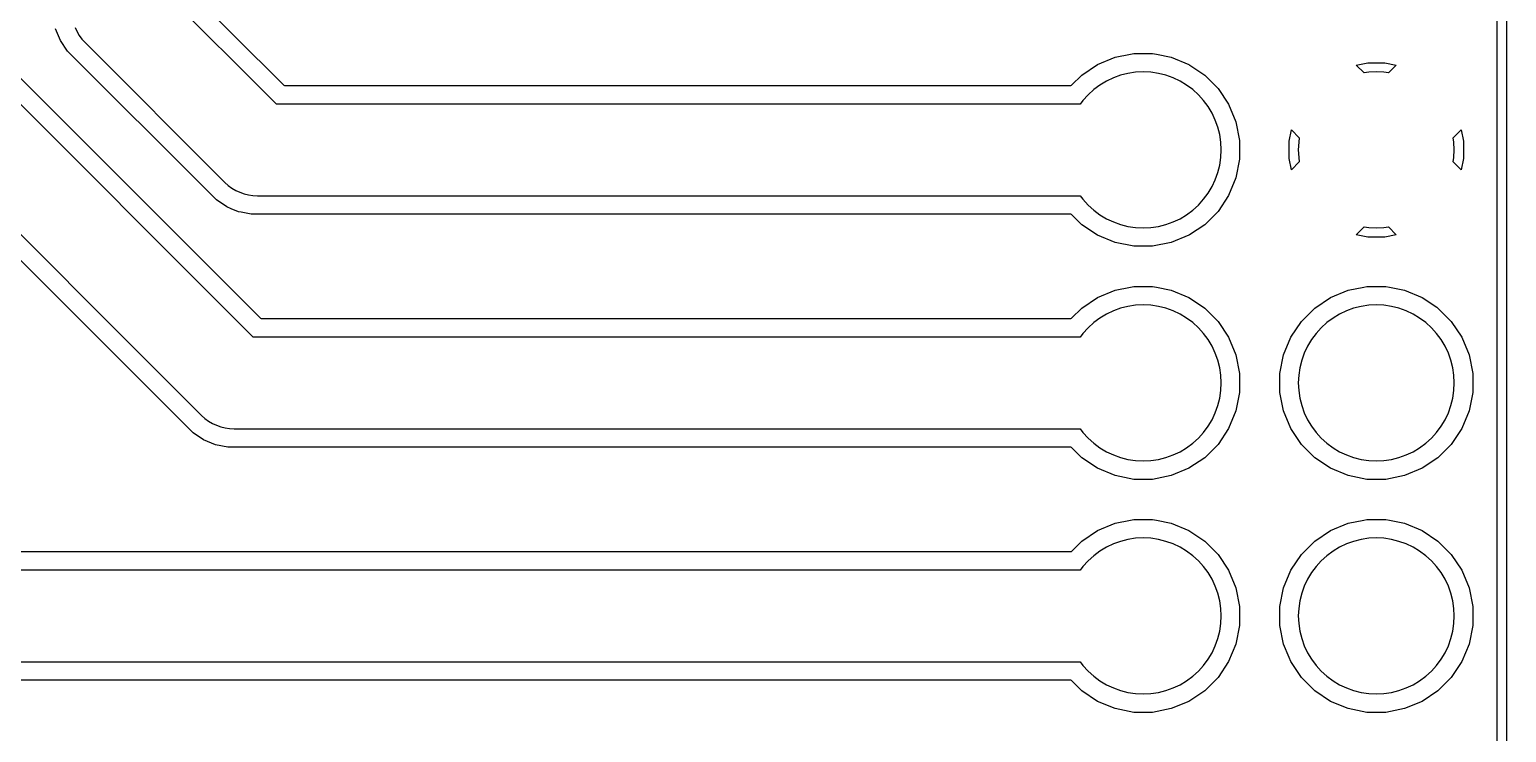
# Model space of a CAD drawing. Header units: metres. Extents: x 44.9 to 117.2, y -105.5 to -49.4.
# Drawn here: x 101.15 to 117.24, y -95.25 to -87.59 of the extents above; entities that cross this region are included whole.
import ezdxf

# ---------------------------------------------------------------- set-up
doc = ezdxf.new("R2010")
doc.units = ezdxf.units.M

msp = doc.modelspace()

# ---------------------------------------------------------------- linework, layer by layer
for points in [[(44.858, -105.51), (44.858, -49.43), (117.242, -49.43), (117.242, -105.51), (44.858, -105.51)], [(44.97, -105.41), (117.13, -105.41), (117.139, -105.407), (117.142, -105.398), (117.142, -49.542)], [(102.812, -87.089), (103.919, -88.196), (103.927, -88.199), (112.494, -88.199), (112.502, -88.196), (112.614, -88.084), (112.614, -88.084), (112.614, -88.084), (112.614, -88.084), (112.614, -88.084), (112.614, -88.084), (112.786, -87.969), (112.786, -87.969), (112.786, -87.969), (112.786, -87.969), (112.786, -87.969), (112.786, -87.969), (112.978, -87.89), (112.978, -87.89), (112.978, -87.89), (112.978, -87.89), (112.978, -87.89), (112.978, -87.89), (112.978, -87.89), (112.978, -87.89), (113.147, -87.856), (113.181, -87.849), (113.181, -87.849), (113.181, -87.849), (113.181, -87.849), (113.181, -87.849), (113.181, -87.849), (113.387, -87.849), (113.387, -87.849), (113.387, -87.849), (113.387, -87.849), (113.387, -87.849), (113.387, -87.849), (113.428, -87.857), (113.59, -87.89), (113.59, -87.89), (113.59, -87.89), (113.59, -87.89), (113.59, -87.89), (113.59, -87.89), (113.59, -87.89), (113.59, -87.89), (113.782, -87.969), (113.782, -87.969), (113.782, -87.969), (113.782, -87.969), (113.782, -87.969), (113.782, -87.969), (113.79, -87.975), (113.793, -87.977), (113.954, -88.084), (113.954, -88.084), (113.954, -88.084), (113.954, -88.084), (113.954, -88.084), (113.954, -88.084), (114.1, -88.23), (114.1, -88.23), (114.1, -88.23), (114.1, -88.23), (114.1, -88.23), (114.1, -88.23), (114.215, -88.402), (114.215, -88.402), (114.215, -88.402), (114.215, -88.402), (114.215, -88.402), (114.215, -88.402), (114.294, -88.594), (114.294, -88.594), (114.294, -88.594), (114.294, -88.594), (114.294, -88.594), (114.294, -88.594), (114.335, -88.797), (114.335, -88.797), (114.335, -88.797), (114.335, -88.797), (114.335, -88.797), (114.335, -88.797), (114.335, -89.003), (114.335, -89.003), (114.335, -89.003), (114.335, -89.003), (114.335, -89.003), (114.335, -89.003), (114.294, -89.206), (114.294, -89.206), (114.294, -89.206), (114.294, -89.206), (114.294, -89.206), (114.294, -89.206), (114.215, -89.398), (114.215, -89.398), (114.215, -89.398), (114.215, -89.398), (114.215, -89.398), (114.215, -89.398), (114.1, -89.57), (114.1, -89.57), (114.1, -89.57), (114.1, -89.57), (114.1, -89.57), (114.1, -89.57), (113.954, -89.716), (113.954, -89.716), (113.954, -89.716), (113.954, -89.716), (113.954, -89.716), (113.954, -89.716), (113.79, -89.825), (113.782, -89.831), (113.782, -89.831), (113.782, -89.831), (113.782, -89.831), (113.782, -89.831), (113.782, -89.831), (113.59, -89.91), (113.59, -89.91), (113.59, -89.91), (113.59, -89.91), (113.59, -89.91), (113.59, -89.91), (113.387, -89.951), (113.387, -89.951), (113.387, -89.951), (113.387, -89.951), (113.387, -89.951), (113.387, -89.951), (113.181, -89.951), (113.181, -89.951), (113.181, -89.951), (113.181, -89.951), (113.181, -89.951), (113.181, -89.951), (112.978, -89.91), (112.978, -89.91), (112.978, -89.91), (112.978, -89.91), (112.978, -89.91), (112.978, -89.91), (112.786, -89.831), (112.786, -89.831), (112.786, -89.831), (112.786, -89.831), (112.786, -89.831), (112.786, -89.831), (112.614, -89.716), (112.614, -89.716), (112.614, -89.716), (112.614, -89.716), (112.614, -89.716), (112.614, -89.716), (112.502, -89.604), (112.494, -89.601), (103.563, -89.601), (103.563, -89.601), (103.563, -89.601), (103.563, -89.601), (103.563, -89.601), (103.563, -89.601), (103.455, -89.579), (103.428, -89.574), (103.428, -89.574), (103.428, -89.574), (103.428, -89.574), (103.428, -89.574), (103.428, -89.574), (103.348, -89.541), (103.3, -89.521), (103.3, -89.521), (103.3, -89.521), (103.3, -89.521), (103.3, -89.521), (103.3, -89.521), (103.185, -89.444), (103.185, -89.444), (103.185, -89.444), (103.185, -89.444), (103.185, -89.444), (103.185, -89.444), (103.088, -89.347), (101.564, -87.823), (101.564, -87.823), (101.564, -87.823), (101.564, -87.823), (101.564, -87.823), (101.564, -87.823), (101.564, -87.823), (101.564, -87.823), (101.487, -87.708), (101.487, -87.708), (101.487, -87.708), (101.487, -87.708), (101.487, -87.708), (101.487, -87.708), (101.434, -87.58)], [(101.646, -87.567), (101.667, -87.612), (101.692, -87.654), (101.721, -87.693), (101.754, -87.73), (103.278, -89.254), (103.315, -89.287), (103.354, -89.316), (103.396, -89.341), (103.441, -89.362), (103.487, -89.379), (103.487, -89.379), (103.534, -89.391), (103.583, -89.398), (103.632, -89.4), (112.598, -89.4), (112.598, -89.4), (112.598, -89.4), (112.598, -89.4), (112.598, -89.4), (112.598, -89.4), (112.598, -89.4), (112.598, -89.4), (112.598, -89.4), (112.598, -89.4), (112.598, -89.4), (112.598, -89.4), (112.598, -89.4), (112.598, -89.4), (112.598, -89.4), (112.598, -89.4), (112.598, -89.4), (112.598, -89.4), (112.598, -89.4), (112.598, -89.4), (112.598, -89.4), (112.598, -89.4), (112.627, -89.439), (112.683, -89.501), (112.745, -89.557), (112.812, -89.607), (112.883, -89.65), (112.959, -89.685), (113.037, -89.713), (113.037, -89.713), (113.118, -89.734), (113.201, -89.746), (113.284, -89.75), (113.367, -89.746), (113.45, -89.734), (113.531, -89.713), (113.609, -89.685), (113.685, -89.65), (113.756, -89.607), (113.823, -89.557), (113.885, -89.501), (113.941, -89.439), (113.991, -89.372), (114.034, -89.301), (114.069, -89.225), (114.097, -89.147), (114.097, -89.147), (114.118, -89.066), (114.13, -88.983), (114.134, -88.9), (114.13, -88.817), (114.118, -88.734), (114.097, -88.653), (114.069, -88.575), (114.034, -88.499), (113.991, -88.428), (113.941, -88.361), (113.885, -88.299), (113.823, -88.243), (113.756, -88.193), (113.685, -88.15), (113.609, -88.115), (113.531, -88.087), (113.531, -88.087), (113.45, -88.066), (113.367, -88.054), (113.284, -88.05), (113.201, -88.054), (113.118, -88.066), (113.037, -88.087), (112.959, -88.115), (112.883, -88.15), (112.812, -88.193), (112.745, -88.243), (112.683, -88.299), (112.627, -88.361), (112.598, -88.4), (112.598, -88.4), (112.598, -88.4), (112.598, -88.4), (112.598, -88.4), (112.598, -88.4), (112.598, -88.4), (112.598, -88.4), (112.598, -88.4), (112.598, -88.4), (112.598, -88.4), (112.598, -88.4), (112.598, -88.4), (112.598, -88.4), (112.598, -88.4), (112.598, -88.4), (112.598, -88.4), (112.598, -88.4), (112.598, -88.4), (112.598, -88.4), (112.598, -88.4), (112.598, -88.4), (103.839, -88.4), (103.839, -88.4), (103.839, -88.4), (103.839, -88.4), (103.839, -88.4), (103.839, -88.4), (103.839, -88.4), (103.839, -88.4), (103.839, -88.4), (103.839, -88.4), (103.839, -88.4), (103.839, -88.4), (103.839, -88.4), (103.839, -88.4), (103.839, -88.4), (103.839, -88.4), (103.839, -88.4), (103.839, -88.4), (102.608, -87.169)], [(100.777, -87.848), (103.665, -90.736), (103.673, -90.739), (112.494, -90.739), (112.502, -90.736), (112.614, -90.624), (112.614, -90.624), (112.614, -90.624), (112.614, -90.624), (112.614, -90.624), (112.614, -90.624), (112.786, -90.509), (112.786, -90.509), (112.786, -90.509), (112.786, -90.509), (112.786, -90.509), (112.786, -90.509), (112.978, -90.43), (112.978, -90.43), (112.978, -90.43), (112.978, -90.43), (112.978, -90.43), (112.978, -90.43), (112.978, -90.43), (112.978, -90.43), (113.147, -90.396), (113.181, -90.389), (113.181, -90.389), (113.181, -90.389), (113.181, -90.389), (113.181, -90.389), (113.181, -90.389), (113.387, -90.389), (113.387, -90.389), (113.387, -90.389), (113.387, -90.389), (113.387, -90.389), (113.387, -90.389), (113.428, -90.397), (113.59, -90.43), (113.59, -90.43), (113.59, -90.43), (113.59, -90.43), (113.59, -90.43), (113.59, -90.43), (113.59, -90.43), (113.59, -90.43), (113.782, -90.509), (113.782, -90.509), (113.782, -90.509), (113.782, -90.509), (113.782, -90.509), (113.782, -90.509), (113.942, -90.616), (113.954, -90.624), (113.954, -90.624), (113.954, -90.624), (113.954, -90.624), (113.954, -90.624), (113.954, -90.624), (114.1, -90.77), (114.1, -90.77), (114.1, -90.77), (114.1, -90.77), (114.1, -90.77), (114.1, -90.77), (114.215, -90.942), (114.215, -90.942), (114.215, -90.942), (114.215, -90.942), (114.215, -90.942), (114.215, -90.942), (114.294, -91.134), (114.294, -91.134), (114.294, -91.134), (114.294, -91.134), (114.294, -91.134), (114.294, -91.134), (114.335, -91.337), (114.335, -91.337), (114.335, -91.337), (114.335, -91.337), (114.335, -91.337), (114.335, -91.337), (114.335, -91.543), (114.335, -91.543), (114.335, -91.543), (114.335, -91.543), (114.335, -91.543), (114.335, -91.543), (114.294, -91.746), (114.294, -91.746), (114.294, -91.746), (114.294, -91.746), (114.294, -91.746), (114.294, -91.746), (114.215, -91.938), (114.215, -91.938), (114.215, -91.938), (114.215, -91.938), (114.215, -91.938), (114.215, -91.938), (114.1, -92.11), (114.1, -92.11), (114.1, -92.11), (114.1, -92.11), (114.1, -92.11), (114.1, -92.11), (113.954, -92.256), (113.954, -92.256), (113.954, -92.256), (113.954, -92.256), (113.954, -92.256), (113.954, -92.256), (113.782, -92.371), (113.782, -92.371), (113.782, -92.371), (113.782, -92.371), (113.782, -92.371), (113.782, -92.371), (113.59, -92.45), (113.59, -92.45), (113.59, -92.45), (113.59, -92.45), (113.59, -92.45), (113.59, -92.45), (113.387, -92.491), (113.387, -92.491), (113.387, -92.491), (113.387, -92.491), (113.387, -92.491), (113.387, -92.491), (113.181, -92.491), (113.181, -92.491), (113.181, -92.491), (113.181, -92.491), (113.181, -92.491), (113.181, -92.491), (112.978, -92.45), (112.978, -92.45), (112.978, -92.45), (112.978, -92.45), (112.978, -92.45), (112.978, -92.45), (112.786, -92.371), (112.786, -92.371), (112.786, -92.371), (112.786, -92.371), (112.786, -92.371), (112.786, -92.371), (112.614, -92.256), (112.614, -92.256), (112.614, -92.256), (112.614, -92.256), (112.614, -92.256), (112.614, -92.256), (112.502, -92.144), (112.494, -92.141), (103.309, -92.141), (103.309, -92.141), (103.309, -92.141), (103.309, -92.141), (103.309, -92.141), (103.309, -92.141), (103.174, -92.114), (103.174, -92.114), (103.174, -92.114), (103.174, -92.114), (103.174, -92.114), (103.174, -92.114), (103.046, -92.061), (103.046, -92.061), (103.046, -92.061), (103.046, -92.061), (103.046, -92.061), (103.046, -92.061), (102.931, -91.984), (102.931, -91.984), (102.931, -91.984), (102.931, -91.984), (102.931, -91.984), (102.931, -91.984), (100.043, -89.096)], [(115.741, -88.054), (115.692, -88.061), (115.692, -88.061), (115.692, -88.061), (115.692, -88.061), (115.692, -88.061), (115.692, -88.061), (115.692, -88.061), (115.692, -88.061), (115.692, -88.061), (115.692, -88.061), (115.692, -88.061), (115.692, -88.061), (115.692, -88.061), (115.692, -88.061), (115.692, -88.061), (115.692, -88.061), (115.692, -88.061), (115.692, -88.061), (115.692, -88.061), (115.692, -88.061), (115.606, -87.975), (115.606, -87.975), (115.606, -87.975), (115.606, -87.975), (115.606, -87.975), (115.606, -87.975), (115.606, -87.975), (115.606, -87.975), (115.606, -87.975), (115.606, -87.975), (115.606, -87.975), (115.606, -87.975), (115.606, -87.975), (115.606, -87.975), (115.606, -87.975), (115.606, -87.975), (115.606, -87.975), (115.606, -87.975), (115.606, -87.975), (115.606, -87.975), (115.606, -87.975), (115.606, -87.975), (115.606, -87.975), (115.606, -87.975), (115.606, -87.975), (115.606, -87.975), (115.606, -87.975), (115.606, -87.975), (115.606, -87.975), (115.606, -87.975), (115.606, -87.975), (115.606, -87.975), (115.606, -87.975), (115.606, -87.975), (115.606, -87.975), (115.606, -87.975), (115.606, -87.975), (115.606, -87.975), (115.606, -87.975), (115.606, -87.975), (115.606, -87.975), (115.606, -87.975), (115.606, -87.975), (115.606, -87.975), (115.606, -87.975), (115.606, -87.975), (115.73, -87.95), (115.73, -87.95), (115.73, -87.95), (115.73, -87.95), (115.73, -87.95), (115.73, -87.95), (115.918, -87.95), (115.918, -87.95), (115.918, -87.95), (115.918, -87.95), (115.918, -87.95), (115.918, -87.95), (116.042, -87.975), (116.042, -87.975), (116.042, -87.975), (116.042, -87.975), (116.042, -87.975), (116.042, -87.975), (116.042, -87.975), (116.042, -87.975), (116.042, -87.975), (116.042, -87.975), (116.042, -87.975), (116.042, -87.975), (116.042, -87.975), (116.042, -87.975), (116.042, -87.975), (116.042, -87.975), (116.042, -87.975), (116.042, -87.975), (116.042, -87.975), (116.042, -87.975), (116.042, -87.975), (116.042, -87.975), (116.042, -87.975), (116.042, -87.975), (116.042, -87.975), (116.042, -87.975), (116.042, -87.975), (116.042, -87.975), (116.042, -87.975), (116.042, -87.975), (116.042, -87.975), (116.042, -87.975), (116.042, -87.975), (116.042, -87.975), (116.042, -87.975), (116.042, -87.975), (116.042, -87.975), (116.042, -87.975), (116.042, -87.975), (116.042, -87.975), (116.042, -87.975), (116.042, -87.975), (116.042, -87.975), (116.042, -87.975), (116.042, -87.975), (116.042, -87.975), (115.956, -88.061), (115.956, -88.061), (115.956, -88.061), (115.956, -88.061), (115.956, -88.061), (115.956, -88.061), (115.956, -88.061), (115.956, -88.061), (115.956, -88.061), (115.956, -88.061), (115.956, -88.061), (115.956, -88.061), (115.956, -88.061), (115.956, -88.061), (115.956, -88.061), (115.956, -88.061), (115.956, -88.061), (115.956, -88.061), (115.956, -88.061), (115.956, -88.061), (115.907, -88.054), (115.824, -88.05), (115.741, -88.054)], [(100.123, -88.892), (103.024, -91.794), (103.061, -91.827), (103.1, -91.856), (103.142, -91.881), (103.187, -91.902), (103.233, -91.919), (103.233, -91.919), (103.28, -91.931), (103.329, -91.938), (103.378, -91.94), (112.598, -91.94), (112.598, -91.94), (112.598, -91.94), (112.598, -91.94), (112.598, -91.94), (112.598, -91.94), (112.598, -91.94), (112.598, -91.94), (112.598, -91.94), (112.598, -91.94), (112.598, -91.94), (112.598, -91.94), (112.598, -91.94), (112.598, -91.94), (112.598, -91.94), (112.598, -91.94), (112.598, -91.94), (112.598, -91.94), (112.598, -91.94), (112.598, -91.94), (112.598, -91.94), (112.598, -91.94), (112.627, -91.979), (112.683, -92.041), (112.745, -92.097), (112.812, -92.147), (112.883, -92.19), (112.959, -92.225), (113.037, -92.253), (113.037, -92.253), (113.118, -92.274), (113.201, -92.286), (113.284, -92.29), (113.367, -92.286), (113.45, -92.274), (113.531, -92.253), (113.609, -92.225), (113.685, -92.19), (113.756, -92.147), (113.823, -92.097), (113.885, -92.041), (113.941, -91.979), (113.991, -91.912), (114.034, -91.841), (114.069, -91.765), (114.097, -91.687), (114.097, -91.687), (114.118, -91.606), (114.13, -91.523), (114.134, -91.44), (114.13, -91.357), (114.118, -91.274), (114.097, -91.193), (114.069, -91.115), (114.034, -91.039), (113.991, -90.968), (113.941, -90.901), (113.885, -90.839), (113.823, -90.783), (113.756, -90.733), (113.685, -90.69), (113.609, -90.655), (113.531, -90.627), (113.531, -90.627), (113.45, -90.606), (113.367, -90.594), (113.284, -90.59), (113.201, -90.594), (113.118, -90.606), (113.037, -90.627), (112.959, -90.655), (112.883, -90.69), (112.812, -90.733), (112.745, -90.783), (112.683, -90.839), (112.627, -90.901), (112.598, -90.94), (112.598, -90.94), (112.598, -90.94), (112.598, -90.94), (112.598, -90.94), (112.598, -90.94), (112.598, -90.94), (112.598, -90.94), (112.598, -90.94), (112.598, -90.94), (112.598, -90.94), (112.598, -90.94), (112.598, -90.94), (112.598, -90.94), (112.598, -90.94), (112.598, -90.94), (112.598, -90.94), (112.598, -90.94), (112.598, -90.94), (112.598, -90.94), (112.598, -90.94), (112.598, -90.94), (103.585, -90.94), (103.585, -90.94), (103.585, -90.94), (103.585, -90.94), (103.585, -90.94), (103.585, -90.94), (103.585, -90.94), (103.585, -90.94), (103.585, -90.94), (103.585, -90.94), (103.585, -90.94), (103.585, -90.94), (103.585, -90.94), (103.585, -90.94), (103.585, -90.94), (103.585, -90.94), (103.585, -90.94), (103.585, -90.94), (100.684, -88.038)], [(114.874, -88.806), (114.899, -88.682), (114.899, -88.682), (114.899, -88.682), (114.899, -88.682), (114.899, -88.682), (114.899, -88.682), (114.899, -88.682), (114.899, -88.682), (114.899, -88.682), (114.899, -88.682), (114.899, -88.682), (114.899, -88.682), (114.899, -88.682), (114.899, -88.682), (114.899, -88.682), (114.899, -88.682), (114.899, -88.682), (114.899, -88.682), (114.899, -88.682), (114.899, -88.682), (114.899, -88.682), (114.899, -88.682), (114.899, -88.682), (114.899, -88.682), (114.899, -88.682), (114.899, -88.682), (114.899, -88.682), (114.899, -88.682), (114.899, -88.682), (114.899, -88.682), (114.899, -88.682), (114.899, -88.682), (114.899, -88.682), (114.899, -88.682), (114.899, -88.682), (114.899, -88.682), (114.899, -88.682), (114.899, -88.682), (114.899, -88.682), (114.899, -88.682), (114.899, -88.682), (114.899, -88.682), (114.899, -88.682), (114.899, -88.682), (114.899, -88.682), (114.899, -88.682), (114.985, -88.768), (114.985, -88.768), (114.985, -88.768), (114.985, -88.768), (114.985, -88.768), (114.985, -88.768), (114.985, -88.768), (114.985, -88.768), (114.985, -88.768), (114.985, -88.768), (114.985, -88.768), (114.985, -88.768), (114.985, -88.768), (114.985, -88.768), (114.985, -88.768), (114.985, -88.768), (114.985, -88.768), (114.985, -88.768), (114.985, -88.768), (114.985, -88.768), (114.978, -88.817), (114.974, -88.9), (114.978, -88.983), (114.985, -89.032), (114.985, -89.032), (114.985, -89.032), (114.985, -89.032), (114.985, -89.032), (114.985, -89.032), (114.985, -89.032), (114.985, -89.032), (114.985, -89.032), (114.985, -89.032), (114.985, -89.032), (114.985, -89.032), (114.985, -89.032), (114.985, -89.032), (114.985, -89.032), (114.985, -89.032), (114.985, -89.032), (114.985, -89.032), (114.985, -89.032), (114.985, -89.032), (114.899, -89.118), (114.899, -89.118), (114.899, -89.118), (114.899, -89.118), (114.899, -89.118), (114.899, -89.118), (114.899, -89.118), (114.899, -89.118), (114.899, -89.118), (114.899, -89.118), (114.899, -89.118), (114.899, -89.118), (114.899, -89.118), (114.899, -89.118), (114.899, -89.118), (114.899, -89.118), (114.899, -89.118), (114.899, -89.118), (114.899, -89.118), (114.899, -89.118), (114.899, -89.118), (114.899, -89.118), (114.899, -89.118), (114.899, -89.118), (114.899, -89.118), (114.899, -89.118), (114.899, -89.118), (114.899, -89.118), (114.899, -89.118), (114.899, -89.118), (114.899, -89.118), (114.899, -89.118), (114.899, -89.118), (114.899, -89.118), (114.899, -89.118), (114.899, -89.118), (114.899, -89.118), (114.899, -89.118), (114.899, -89.118), (114.899, -89.118), (114.899, -89.118), (114.899, -89.118), (114.899, -89.118), (114.899, -89.118), (114.899, -89.118), (114.899, -89.118), (114.874, -88.994), (114.874, -88.994), (114.874, -88.994), (114.874, -88.994), (114.874, -88.994), (114.874, -88.994), (114.874, -88.806), (114.874, -88.806), (114.874, -88.806), (114.874, -88.806), (114.874, -88.806), (114.874, -88.806)], [(116.663, -89.032), (116.67, -88.983), (116.674, -88.9), (116.67, -88.817), (116.663, -88.768), (116.663, -88.768), (116.663, -88.768), (116.663, -88.768), (116.663, -88.768), (116.663, -88.768), (116.663, -88.768), (116.663, -88.768), (116.663, -88.768), (116.663, -88.768), (116.663, -88.768), (116.663, -88.768), (116.663, -88.768), (116.663, -88.768), (116.663, -88.768), (116.663, -88.768), (116.663, -88.768), (116.663, -88.768), (116.663, -88.768), (116.663, -88.768), (116.749, -88.682), (116.749, -88.682), (116.749, -88.682), (116.749, -88.682), (116.749, -88.682), (116.749, -88.682), (116.749, -88.682), (116.749, -88.682), (116.749, -88.682), (116.749, -88.682), (116.749, -88.682), (116.749, -88.682), (116.749, -88.682), (116.749, -88.682), (116.749, -88.682), (116.749, -88.682), (116.749, -88.682), (116.749, -88.682), (116.749, -88.682), (116.749, -88.682), (116.749, -88.682), (116.749, -88.682), (116.749, -88.682), (116.749, -88.682), (116.749, -88.682), (116.749, -88.682), (116.749, -88.682), (116.749, -88.682), (116.749, -88.682), (116.749, -88.682), (116.749, -88.682), (116.749, -88.682), (116.749, -88.682), (116.749, -88.682), (116.749, -88.682), (116.749, -88.682), (116.749, -88.682), (116.749, -88.682), (116.749, -88.682), (116.749, -88.682), (116.749, -88.682), (116.749, -88.682), (116.749, -88.682), (116.749, -88.682), (116.749, -88.682), (116.749, -88.682), (116.774, -88.806), (116.774, -88.806), (116.774, -88.806), (116.774, -88.806), (116.774, -88.806), (116.774, -88.806), (116.774, -88.994), (116.774, -88.994), (116.774, -88.994), (116.774, -88.994), (116.774, -88.994), (116.774, -88.994), (116.749, -89.118), (116.749, -89.118), (116.749, -89.118), (116.749, -89.118), (116.749, -89.118), (116.749, -89.118), (116.749, -89.118), (116.749, -89.118), (116.749, -89.118), (116.749, -89.118), (116.749, -89.118), (116.749, -89.118), (116.749, -89.118), (116.749, -89.118), (116.749, -89.118), (116.749, -89.118), (116.749, -89.118), (116.749, -89.118), (116.749, -89.118), (116.749, -89.118), (116.749, -89.118), (116.749, -89.118), (116.749, -89.118), (116.749, -89.118), (116.749, -89.118), (116.749, -89.118), (116.749, -89.118), (116.749, -89.118), (116.749, -89.118), (116.749, -89.118), (116.749, -89.118), (116.749, -89.118), (116.749, -89.118), (116.749, -89.118), (116.749, -89.118), (116.749, -89.118), (116.749, -89.118), (116.749, -89.118), (116.749, -89.118), (116.749, -89.118), (116.749, -89.118), (116.749, -89.118), (116.749, -89.118), (116.749, -89.118), (116.749, -89.118), (116.749, -89.118), (116.663, -89.032), (116.663, -89.032), (116.663, -89.032), (116.663, -89.032), (116.663, -89.032), (116.663, -89.032), (116.663, -89.032), (116.663, -89.032), (116.663, -89.032), (116.663, -89.032), (116.663, -89.032), (116.663, -89.032), (116.663, -89.032), (116.663, -89.032), (116.663, -89.032), (116.663, -89.032), (116.663, -89.032), (116.663, -89.032), (116.663, -89.032), (116.663, -89.032)], [(115.692, -89.739), (115.741, -89.746), (115.824, -89.75), (115.907, -89.746), (115.956, -89.739), (115.956, -89.739), (115.956, -89.739), (115.956, -89.739), (115.956, -89.739), (115.956, -89.739), (115.956, -89.739), (115.956, -89.739), (115.956, -89.739), (115.956, -89.739), (115.956, -89.739), (115.956, -89.739), (115.956, -89.739), (115.956, -89.739), (115.956, -89.739), (115.956, -89.739), (115.956, -89.739), (115.956, -89.739), (115.956, -89.739), (115.956, -89.739), (116.042, -89.825), (116.042, -89.825), (116.042, -89.825), (116.042, -89.825), (116.042, -89.825), (116.042, -89.825), (116.042, -89.825), (116.042, -89.825), (116.042, -89.825), (116.042, -89.825), (116.042, -89.825), (116.042, -89.825), (116.042, -89.825), (116.042, -89.825), (116.042, -89.825), (116.042, -89.825), (116.042, -89.825), (116.042, -89.825), (116.042, -89.825), (116.042, -89.825), (116.042, -89.825), (116.042, -89.825), (116.042, -89.825), (116.042, -89.825), (116.042, -89.825), (116.042, -89.825), (116.042, -89.825), (116.042, -89.825), (116.042, -89.825), (116.042, -89.825), (116.042, -89.825), (116.042, -89.825), (116.042, -89.825), (116.042, -89.825), (116.042, -89.825), (116.042, -89.825), (116.042, -89.825), (116.042, -89.825), (116.042, -89.825), (116.042, -89.825), (116.042, -89.825), (116.042, -89.825), (116.042, -89.825), (116.042, -89.825), (116.042, -89.825), (116.042, -89.825), (115.918, -89.85), (115.918, -89.85), (115.918, -89.85), (115.918, -89.85), (115.918, -89.85), (115.918, -89.85), (115.73, -89.85), (115.73, -89.85), (115.73, -89.85), (115.73, -89.85), (115.73, -89.85), (115.73, -89.85), (115.606, -89.825), (115.606, -89.825), (115.606, -89.825), (115.606, -89.825), (115.606, -89.825), (115.606, -89.825), (115.606, -89.825), (115.606, -89.825), (115.606, -89.825), (115.606, -89.825), (115.606, -89.825), (115.606, -89.825), (115.606, -89.825), (115.606, -89.825), (115.606, -89.825), (115.606, -89.825), (115.606, -89.825), (115.606, -89.825), (115.606, -89.825), (115.606, -89.825), (115.606, -89.825), (115.606, -89.825), (115.606, -89.825), (115.606, -89.825), (115.606, -89.825), (115.606, -89.825), (115.606, -89.825), (115.606, -89.825), (115.606, -89.825), (115.606, -89.825), (115.606, -89.825), (115.606, -89.825), (115.606, -89.825), (115.606, -89.825), (115.606, -89.825), (115.606, -89.825), (115.606, -89.825), (115.606, -89.825), (115.606, -89.825), (115.606, -89.825), (115.606, -89.825), (115.606, -89.825), (115.606, -89.825), (115.606, -89.825), (115.606, -89.825), (115.606, -89.825), (115.692, -89.739), (115.692, -89.739), (115.692, -89.739), (115.692, -89.739), (115.692, -89.739), (115.692, -89.739), (115.692, -89.739), (115.692, -89.739), (115.692, -89.739), (115.692, -89.739), (115.692, -89.739), (115.692, -89.739), (115.692, -89.739), (115.692, -89.739), (115.692, -89.739), (115.692, -89.739), (115.692, -89.739), (115.692, -89.739), (115.692, -89.739), (115.692, -89.739)], [(114.773, -91.337), (114.814, -91.134), (114.814, -91.134), (114.814, -91.134), (114.814, -91.134), (114.814, -91.134), (114.814, -91.134), (114.814, -91.134), (114.814, -91.134), (114.893, -90.942), (114.893, -90.942), (114.893, -90.942), (114.893, -90.942), (114.893, -90.942), (114.893, -90.942), (115.008, -90.77), (115.008, -90.77), (115.008, -90.77), (115.008, -90.77), (115.008, -90.77), (115.008, -90.77), (115.154, -90.624), (115.154, -90.624), (115.154, -90.624), (115.154, -90.624), (115.154, -90.624), (115.154, -90.624), (115.326, -90.509), (115.326, -90.509), (115.326, -90.509), (115.326, -90.509), (115.326, -90.509), (115.326, -90.509), (115.518, -90.43), (115.518, -90.43), (115.518, -90.43), (115.518, -90.43), (115.518, -90.43), (115.518, -90.43), (115.518, -90.43), (115.518, -90.43), (115.687, -90.396), (115.721, -90.389), (115.721, -90.389), (115.721, -90.389), (115.721, -90.389), (115.721, -90.389), (115.721, -90.389), (115.927, -90.389), (115.927, -90.389), (115.927, -90.389), (115.927, -90.389), (115.927, -90.389), (115.927, -90.389), (115.968, -90.397), (116.13, -90.43), (116.13, -90.43), (116.13, -90.43), (116.13, -90.43), (116.13, -90.43), (116.13, -90.43), (116.13, -90.43), (116.13, -90.43), (116.322, -90.509), (116.322, -90.509), (116.322, -90.509), (116.322, -90.509), (116.322, -90.509), (116.322, -90.509), (116.482, -90.616), (116.494, -90.624), (116.494, -90.624), (116.494, -90.624), (116.494, -90.624), (116.494, -90.624), (116.494, -90.624), (116.64, -90.77), (116.64, -90.77), (116.64, -90.77), (116.64, -90.77), (116.64, -90.77), (116.64, -90.77), (116.755, -90.942), (116.755, -90.942), (116.755, -90.942), (116.755, -90.942), (116.755, -90.942), (116.755, -90.942), (116.834, -91.134), (116.834, -91.134), (116.834, -91.134), (116.834, -91.134), (116.834, -91.134), (116.834, -91.134), (116.875, -91.337), (116.875, -91.337), (116.875, -91.337), (116.875, -91.337), (116.875, -91.337), (116.875, -91.337), (116.875, -91.543), (116.875, -91.543), (116.875, -91.543), (116.875, -91.543), (116.875, -91.543), (116.875, -91.543), (116.834, -91.746), (116.834, -91.746), (116.834, -91.746), (116.834, -91.746), (116.834, -91.746), (116.834, -91.746), (116.755, -91.938), (116.755, -91.938), (116.755, -91.938), (116.755, -91.938), (116.755, -91.938), (116.755, -91.938), (116.64, -92.11), (116.64, -92.11), (116.64, -92.11), (116.64, -92.11), (116.64, -92.11), (116.64, -92.11), (116.494, -92.256), (116.494, -92.256), (116.494, -92.256), (116.494, -92.256), (116.494, -92.256), (116.494, -92.256), (116.322, -92.371), (116.322, -92.371), (116.322, -92.371), (116.322, -92.371), (116.322, -92.371), (116.322, -92.371), (116.13, -92.45), (116.13, -92.45), (116.13, -92.45), (116.13, -92.45), (116.13, -92.45), (116.13, -92.45), (115.927, -92.491), (115.927, -92.491), (115.927, -92.491), (115.927, -92.491), (115.927, -92.491), (115.927, -92.491), (115.721, -92.491), (115.721, -92.491), (115.721, -92.491), (115.721, -92.491), (115.721, -92.491), (115.721, -92.491), (115.518, -92.45), (115.518, -92.45), (115.518, -92.45), (115.518, -92.45), (115.518, -92.45), (115.518, -92.45), (115.326, -92.371), (115.326, -92.371), (115.326, -92.371), (115.326, -92.371), (115.326, -92.371), (115.326, -92.371), (115.154, -92.256), (115.154, -92.256), (115.154, -92.256), (115.154, -92.256), (115.154, -92.256), (115.154, -92.256), (115.008, -92.11), (115.008, -92.11), (115.008, -92.11), (115.008, -92.11), (115.008, -92.11), (115.008, -92.11), (115.008, -92.11), (115.008, -92.11), (114.893, -91.938), (114.893, -91.938), (114.893, -91.938), (114.893, -91.938), (114.893, -91.938), (114.893, -91.938), (114.814, -91.746), (114.814, -91.746), (114.814, -91.746), (114.814, -91.746), (114.814, -91.746), (114.814, -91.746), (114.814, -91.746), (114.814, -91.746), (114.773, -91.543), (114.773, -91.543), (114.773, -91.543), (114.773, -91.543), (114.773, -91.543), (114.773, -91.543), (114.773, -91.337), (114.773, -91.337), (114.773, -91.337), (114.773, -91.337), (114.773, -91.337), (114.773, -91.337)], [(114.978, -91.523), (114.99, -91.606), (115.011, -91.687), (115.039, -91.765), (115.074, -91.841), (115.117, -91.912), (115.167, -91.979), (115.223, -92.041), (115.285, -92.097), (115.352, -92.147), (115.423, -92.19), (115.499, -92.225), (115.577, -92.253), (115.577, -92.253), (115.658, -92.274), (115.741, -92.286), (115.824, -92.29), (115.907, -92.286), (115.99, -92.274), (116.071, -92.253), (116.149, -92.225), (116.225, -92.19), (116.296, -92.147), (116.363, -92.097), (116.425, -92.041), (116.481, -91.979), (116.531, -91.912), (116.574, -91.841), (116.609, -91.765), (116.637, -91.687), (116.637, -91.687), (116.658, -91.606), (116.67, -91.523), (116.674, -91.44), (116.67, -91.357), (116.658, -91.274), (116.637, -91.193), (116.609, -91.115), (116.574, -91.039), (116.531, -90.968), (116.481, -90.901), (116.425, -90.839), (116.363, -90.783), (116.296, -90.733), (116.225, -90.69), (116.149, -90.655), (116.071, -90.627), (116.071, -90.627), (115.99, -90.606), (115.907, -90.594), (115.824, -90.59), (115.741, -90.594), (115.658, -90.606), (115.577, -90.627), (115.499, -90.655), (115.423, -90.69), (115.352, -90.733), (115.285, -90.783), (115.223, -90.839), (115.167, -90.901), (115.117, -90.968), (115.074, -91.039), (115.039, -91.115), (115.011, -91.193), (115.011, -91.193), (114.99, -91.274), (114.978, -91.357), (114.974, -91.44), (114.978, -91.523)], [(97.04, -93.279), (112.494, -93.279), (112.502, -93.276), (112.614, -93.164), (112.614, -93.164), (112.614, -93.164), (112.614, -93.164), (112.614, -93.164), (112.614, -93.164), (112.786, -93.049), (112.786, -93.049), (112.786, -93.049), (112.786, -93.049), (112.786, -93.049), (112.786, -93.049), (112.978, -92.97), (112.978, -92.97), (112.978, -92.97), (112.978, -92.97), (112.978, -92.97), (112.978, -92.97), (112.978, -92.97), (112.978, -92.97), (113.147, -92.936), (113.181, -92.929), (113.181, -92.929), (113.181, -92.929), (113.181, -92.929), (113.181, -92.929), (113.181, -92.929), (113.387, -92.929), (113.387, -92.929), (113.387, -92.929), (113.387, -92.929), (113.387, -92.929), (113.387, -92.929), (113.428, -92.937), (113.59, -92.97), (113.59, -92.97), (113.59, -92.97), (113.59, -92.97), (113.59, -92.97), (113.59, -92.97), (113.59, -92.97), (113.59, -92.97), (113.782, -93.049), (113.782, -93.049), (113.782, -93.049), (113.782, -93.049), (113.782, -93.049), (113.782, -93.049), (113.954, -93.164), (113.954, -93.164), (113.954, -93.164), (113.954, -93.164), (113.954, -93.164), (113.954, -93.164), (113.954, -93.164), (113.954, -93.164), (114.1, -93.31), (114.1, -93.31), (114.1, -93.31), (114.1, -93.31), (114.1, -93.31), (114.1, -93.31), (114.215, -93.482), (114.215, -93.482), (114.215, -93.482), (114.215, -93.482), (114.215, -93.482), (114.215, -93.482), (114.294, -93.674), (114.294, -93.674), (114.294, -93.674), (114.294, -93.674), (114.294, -93.674), (114.294, -93.674), (114.335, -93.877), (114.335, -93.877), (114.335, -93.877), (114.335, -93.877), (114.335, -93.877), (114.335, -93.877), (114.335, -94.083), (114.335, -94.083), (114.335, -94.083), (114.335, -94.083), (114.335, -94.083), (114.335, -94.083), (114.294, -94.286), (114.294, -94.286), (114.294, -94.286), (114.294, -94.286), (114.294, -94.286), (114.294, -94.286), (114.215, -94.478), (114.215, -94.478), (114.215, -94.478), (114.215, -94.478), (114.215, -94.478), (114.215, -94.478), (114.1, -94.65), (114.1, -94.65), (114.1, -94.65), (114.1, -94.65), (114.1, -94.65), (114.1, -94.65), (113.954, -94.796), (113.954, -94.796), (113.954, -94.796), (113.954, -94.796), (113.954, -94.796), (113.954, -94.796), (113.782, -94.911), (113.782, -94.911), (113.782, -94.911), (113.782, -94.911), (113.782, -94.911), (113.782, -94.911), (113.59, -94.99), (113.59, -94.99), (113.59, -94.99), (113.59, -94.99), (113.59, -94.99), (113.59, -94.99), (113.387, -95.031), (113.387, -95.031), (113.387, -95.031), (113.387, -95.031), (113.387, -95.031), (113.387, -95.031), (113.181, -95.031), (113.181, -95.031), (113.181, -95.031), (113.181, -95.031), (113.181, -95.031), (113.181, -95.031), (112.978, -94.99), (112.978, -94.99), (112.978, -94.99), (112.978, -94.99), (112.978, -94.99), (112.978, -94.99), (112.786, -94.911), (112.786, -94.911), (112.786, -94.911), (112.786, -94.911), (112.786, -94.911), (112.786, -94.911), (112.614, -94.796), (112.614, -94.796), (112.614, -94.796), (112.614, -94.796), (112.614, -94.796), (112.614, -94.796), (112.502, -94.684), (112.494, -94.681), (65.319, -94.681)], [(114.773, -93.877), (114.814, -93.674), (114.814, -93.674), (114.814, -93.674), (114.814, -93.674), (114.814, -93.674), (114.814, -93.674), (114.814, -93.674), (114.814, -93.674), (114.893, -93.482), (114.893, -93.482), (114.893, -93.482), (114.893, -93.482), (114.893, -93.482), (114.893, -93.482), (115.008, -93.31), (115.008, -93.31), (115.008, -93.31), (115.008, -93.31), (115.008, -93.31), (115.008, -93.31), (115.154, -93.164), (115.154, -93.164), (115.154, -93.164), (115.154, -93.164), (115.154, -93.164), (115.154, -93.164), (115.326, -93.049), (115.326, -93.049), (115.326, -93.049), (115.326, -93.049), (115.326, -93.049), (115.326, -93.049), (115.518, -92.97), (115.518, -92.97), (115.518, -92.97), (115.518, -92.97), (115.518, -92.97), (115.518, -92.97), (115.518, -92.97), (115.518, -92.97), (115.687, -92.936), (115.721, -92.929), (115.721, -92.929), (115.721, -92.929), (115.721, -92.929), (115.721, -92.929), (115.721, -92.929), (115.927, -92.929), (115.927, -92.929), (115.927, -92.929), (115.927, -92.929), (115.927, -92.929), (115.927, -92.929), (115.968, -92.937), (116.13, -92.97), (116.13, -92.97), (116.13, -92.97), (116.13, -92.97), (116.13, -92.97), (116.13, -92.97), (116.13, -92.97), (116.13, -92.97), (116.322, -93.049), (116.322, -93.049), (116.322, -93.049), (116.322, -93.049), (116.322, -93.049), (116.322, -93.049), (116.494, -93.164), (116.494, -93.164), (116.494, -93.164), (116.494, -93.164), (116.494, -93.164), (116.494, -93.164), (116.494, -93.164), (116.494, -93.164), (116.64, -93.31), (116.64, -93.31), (116.64, -93.31), (116.64, -93.31), (116.64, -93.31), (116.64, -93.31), (116.755, -93.482), (116.755, -93.482), (116.755, -93.482), (116.755, -93.482), (116.755, -93.482), (116.755, -93.482), (116.834, -93.674), (116.834, -93.674), (116.834, -93.674), (116.834, -93.674), (116.834, -93.674), (116.834, -93.674), (116.875, -93.877), (116.875, -93.877), (116.875, -93.877), (116.875, -93.877), (116.875, -93.877), (116.875, -93.877), (116.875, -94.083), (116.875, -94.083), (116.875, -94.083), (116.875, -94.083), (116.875, -94.083), (116.875, -94.083), (116.834, -94.286), (116.834, -94.286), (116.834, -94.286), (116.834, -94.286), (116.834, -94.286), (116.834, -94.286), (116.755, -94.478), (116.755, -94.478), (116.755, -94.478), (116.755, -94.478), (116.755, -94.478), (116.755, -94.478), (116.64, -94.65), (116.64, -94.65), (116.64, -94.65), (116.64, -94.65), (116.64, -94.65), (116.64, -94.65), (116.494, -94.796), (116.494, -94.796), (116.494, -94.796), (116.494, -94.796), (116.494, -94.796), (116.494, -94.796), (116.322, -94.911), (116.322, -94.911), (116.322, -94.911), (116.322, -94.911), (116.322, -94.911), (116.322, -94.911), (116.13, -94.99), (116.13, -94.99), (116.13, -94.99), (116.13, -94.99), (116.13, -94.99), (116.13, -94.99), (115.927, -95.031), (115.927, -95.031), (115.927, -95.031), (115.927, -95.031), (115.927, -95.031), (115.927, -95.031), (115.721, -95.031), (115.721, -95.031), (115.721, -95.031), (115.721, -95.031), (115.721, -95.031), (115.721, -95.031), (115.518, -94.99), (115.518, -94.99), (115.518, -94.99), (115.518, -94.99), (115.518, -94.99), (115.518, -94.99), (115.326, -94.911), (115.326, -94.911), (115.326, -94.911), (115.326, -94.911), (115.326, -94.911), (115.326, -94.911), (115.154, -94.796), (115.154, -94.796), (115.154, -94.796), (115.154, -94.796), (115.154, -94.796), (115.154, -94.796), (115.008, -94.65), (115.008, -94.65), (115.008, -94.65), (115.008, -94.65), (115.008, -94.65), (115.008, -94.65), (114.893, -94.478), (114.893, -94.478), (114.893, -94.478), (114.893, -94.478), (114.893, -94.478), (114.893, -94.478), (114.875, -94.434), (114.814, -94.286), (114.814, -94.286), (114.814, -94.286), (114.814, -94.286), (114.814, -94.286), (114.814, -94.286), (114.814, -94.286), (114.814, -94.286), (114.773, -94.083), (114.773, -94.083), (114.773, -94.083), (114.773, -94.083), (114.773, -94.083), (114.773, -94.083), (114.773, -93.877), (114.773, -93.877), (114.773, -93.877), (114.773, -93.877), (114.773, -93.877), (114.773, -93.877)], [(65.231, -94.48), (112.598, -94.48), (112.598, -94.48), (112.598, -94.48), (112.598, -94.48), (112.598, -94.48), (112.598, -94.48), (112.598, -94.48), (112.598, -94.48), (112.598, -94.48), (112.598, -94.48), (112.598, -94.48), (112.598, -94.48), (112.598, -94.48), (112.598, -94.48), (112.598, -94.48), (112.598, -94.48), (112.598, -94.48), (112.598, -94.48), (112.598, -94.48), (112.598, -94.48), (112.598, -94.48), (112.598, -94.48), (112.627, -94.519), (112.683, -94.581), (112.745, -94.637), (112.812, -94.687), (112.883, -94.73), (112.959, -94.765), (113.037, -94.793), (113.037, -94.793), (113.118, -94.814), (113.201, -94.826), (113.284, -94.83), (113.367, -94.826), (113.45, -94.814), (113.531, -94.793), (113.609, -94.765), (113.685, -94.73), (113.756, -94.687), (113.823, -94.637), (113.885, -94.581), (113.941, -94.519), (113.991, -94.452), (114.034, -94.381), (114.069, -94.305), (114.097, -94.227), (114.097, -94.227), (114.118, -94.146), (114.13, -94.063), (114.134, -93.98), (114.13, -93.897), (114.118, -93.814), (114.097, -93.733), (114.069, -93.655), (114.034, -93.579), (113.991, -93.508), (113.941, -93.441), (113.885, -93.379), (113.823, -93.323), (113.756, -93.273), (113.685, -93.23), (113.609, -93.195), (113.531, -93.167), (113.531, -93.167), (113.45, -93.146), (113.367, -93.134), (113.284, -93.13), (113.201, -93.134), (113.118, -93.146), (113.037, -93.167), (112.959, -93.195), (112.883, -93.23), (112.812, -93.273), (112.745, -93.323), (112.683, -93.379), (112.627, -93.441), (112.598, -93.48), (112.598, -93.48), (112.598, -93.48), (112.598, -93.48), (112.598, -93.48), (112.598, -93.48), (112.598, -93.48), (112.598, -93.48), (112.598, -93.48), (112.598, -93.48), (112.598, -93.48), (112.598, -93.48), (112.598, -93.48), (112.598, -93.48), (112.598, -93.48), (112.598, -93.48), (112.598, -93.48), (112.598, -93.48), (112.598, -93.48), (112.598, -93.48), (112.598, -93.48), (112.598, -93.48), (65.024, -93.48)], [(114.978, -94.063), (114.99, -94.146), (115.011, -94.227), (115.039, -94.305), (115.074, -94.381), (115.117, -94.452), (115.167, -94.519), (115.223, -94.581), (115.285, -94.637), (115.352, -94.687), (115.423, -94.73), (115.499, -94.765), (115.577, -94.793), (115.577, -94.793), (115.658, -94.814), (115.741, -94.826), (115.824, -94.83), (115.907, -94.826), (115.99, -94.814), (116.071, -94.793), (116.149, -94.765), (116.225, -94.73), (116.296, -94.687), (116.363, -94.637), (116.425, -94.581), (116.481, -94.519), (116.531, -94.452), (116.574, -94.381), (116.609, -94.305), (116.637, -94.227), (116.637, -94.227), (116.658, -94.146), (116.67, -94.063), (116.674, -93.98), (116.67, -93.897), (116.658, -93.814), (116.637, -93.733), (116.609, -93.655), (116.574, -93.579), (116.531, -93.508), (116.481, -93.441), (116.425, -93.379), (116.363, -93.323), (116.296, -93.273), (116.225, -93.23), (116.149, -93.195), (116.071, -93.167), (116.071, -93.167), (115.99, -93.146), (115.907, -93.134), (115.824, -93.13), (115.741, -93.134), (115.658, -93.146), (115.577, -93.167), (115.499, -93.195), (115.423, -93.23), (115.352, -93.273), (115.285, -93.323), (115.223, -93.379), (115.167, -93.441), (115.117, -93.508), (115.074, -93.579), (115.039, -93.655), (115.011, -93.733), (115.011, -93.733), (114.99, -93.814), (114.978, -93.897), (114.974, -93.98), (114.978, -94.063)]]:
    msp.add_lwpolyline(points)

doc.saveas('drawing.dxf')
